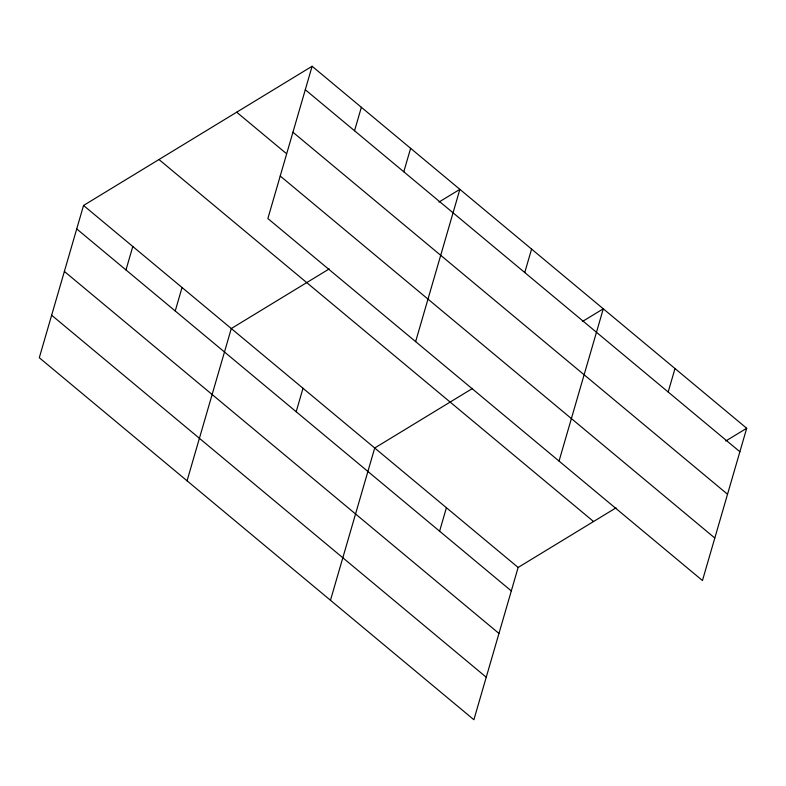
<?xml version="1.0" encoding="UTF-8"?>
<svg xmlns="http://www.w3.org/2000/svg" width="786" height="786" viewBox="0 0 786 786"><rect width="100%" height="100%" fill="white"/><g stroke="black" fill="none" stroke-linecap="round" stroke-linejoin="round"><path stroke-width="1.18" d="M312.111 66.26L267.869 218.537L702.458 580.54L746.7 428.272L312.111 66.26L83.542 205.46L39.3 357.728L473.889 719.74L518.131 567.463L616.057 507.825M125.976 269.952L132.795 246.49M175.229 310.981L182.047 287.519M187.058 480.816L231.3 328.538L329.226 268.91M354.545 130.751L361.364 107.289M296.194 411.736L303.003 388.274M403.798 171.78L410.616 148.318M330.474 600.278L374.716 448L472.641 388.372M415.637 341.615L459.869 189.347L438.922 202.1M439.6 531.198L446.419 507.736M524.763 272.536L531.582 249.074M559.043 461.077L603.284 308.81L582.338 321.562M668.179 391.998L674.997 368.536M725.743 441.025L746.7 428.272M305.292 89.732L739.881 451.734M292.942 132.235L727.531 494.237M236.684 112.202L285.937 153.221M280.219 176.025L714.808 538.037M158.969 159.529L593.558 521.531M83.542 205.46L518.131 567.463M76.723 228.923L511.313 590.925M64.373 271.435L498.963 633.437M51.65 315.225L486.239 677.227"/></g></svg>
